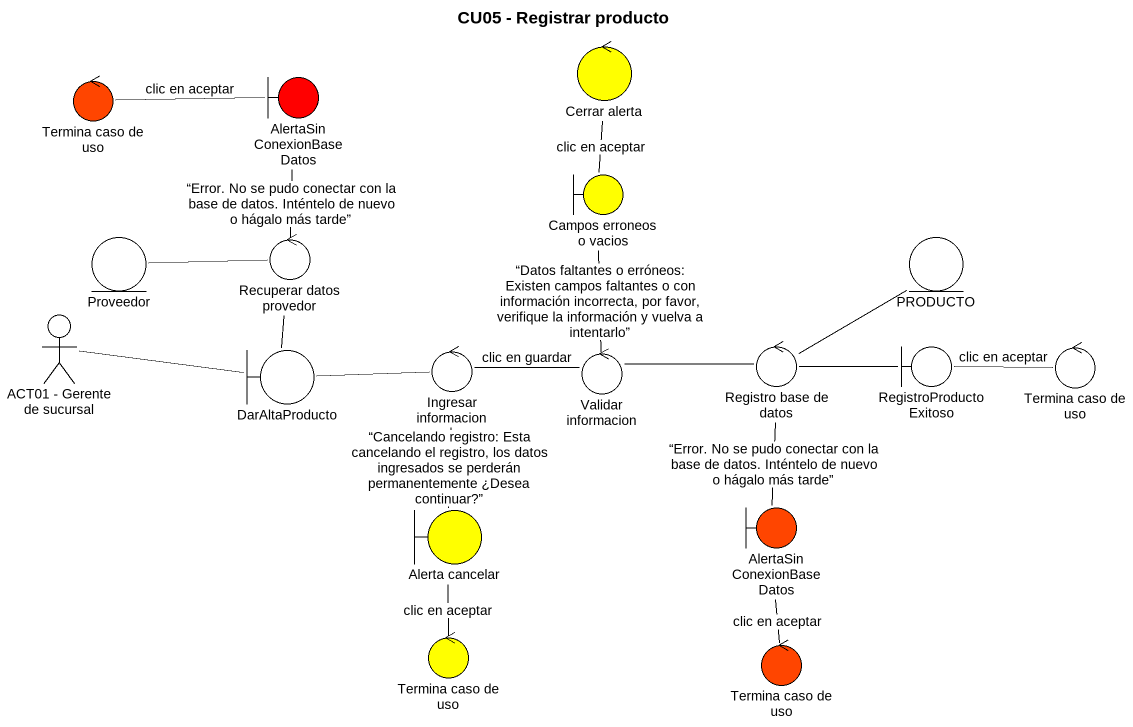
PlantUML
@startuml
title CU05 - Registrar producto
control "Termina caso de uso" as Termina_caso_de_uso #FF4500
boundary AlertaSinConexionBaseDatos #FF0000
control "Cerrar alerta" as Cerrar_alerta #FFFF00
boundary "Campos erroneos o vacios" as Campos_erroneos_o_vacios #FFFF00
entity Proveedor
control "Recuperar datos provedor" as Recuperar_datos_provedor
entity PRODUCTO
actor "ACT01 - Gerente de sucursal" as ACT01_Gerente_de_sucursal
boundary DarAltaProducto
control "Ingresar informacion" as Ingresar_informacion
control "Validar informacion" as Validar_informacion
control "Registro base de datos" as Registro_base_de_datos
boundary RegistroProductoExitoso
control "Termina caso de uso" as Termina_caso_de_uso_2
boundary "Alerta cancelar" as Alerta_cancelar #FFFF00
boundary "AlertaSinConexionBaseDatos" as AlertaSinConexionBaseDatos_2 #FF4500
control "Termina caso de uso" as Termina_caso_de_uso_3 #FFFF00
control "Termina caso de uso" as Termina_caso_de_uso_4 #FF4500
AlertaSinConexionBaseDatos -left- Termina_caso_de_uso : clic en aceptar
AlertaSinConexionBaseDatos -- Recuperar_datos_provedor : “Error. No se pudo conectar con la base de datos. Inténtelo de nuevo o hágalo más tarde”
Cerrar_alerta -- Campos_erroneos_o_vacios : clic en aceptar
Proveedor -right- Recuperar_datos_provedor
ACT01_Gerente_de_sucursal -right- DarAltaProducto
DarAltaProducto -up- Recuperar_datos_provedor
DarAltaProducto -right- Ingresar_informacion
Ingresar_informacion -right- Validar_informacion : clic en guardar
Ingresar_informacion -- Alerta_cancelar : “Cancelando registro: Esta cancelando el registro, los datos ingresados se perderán permanentemente ¿Desea continuar?”
Validar_informacion -up- Campos_erroneos_o_vacios : “Datos faltantes o erróneos: Existen campos faltantes o con información incorrecta, por favor, verifique la información y vuelva a intentarlo”
Validar_informacion -right- Registro_base_de_datos
Registro_base_de_datos -up- PRODUCTO
Registro_base_de_datos -right- RegistroProductoExitoso
Registro_base_de_datos -- AlertaSinConexionBaseDatos_2 : “Error. No se pudo conectar con la base de datos. Inténtelo de nuevo o hágalo más tarde”
RegistroProductoExitoso -right- Termina_caso_de_uso_2 : clic en aceptar
Alerta_cancelar -- Termina_caso_de_uso_3 : clic en aceptar
AlertaSinConexionBaseDatos_2 -- Termina_caso_de_uso_4 : clic en aceptar
@enduml
